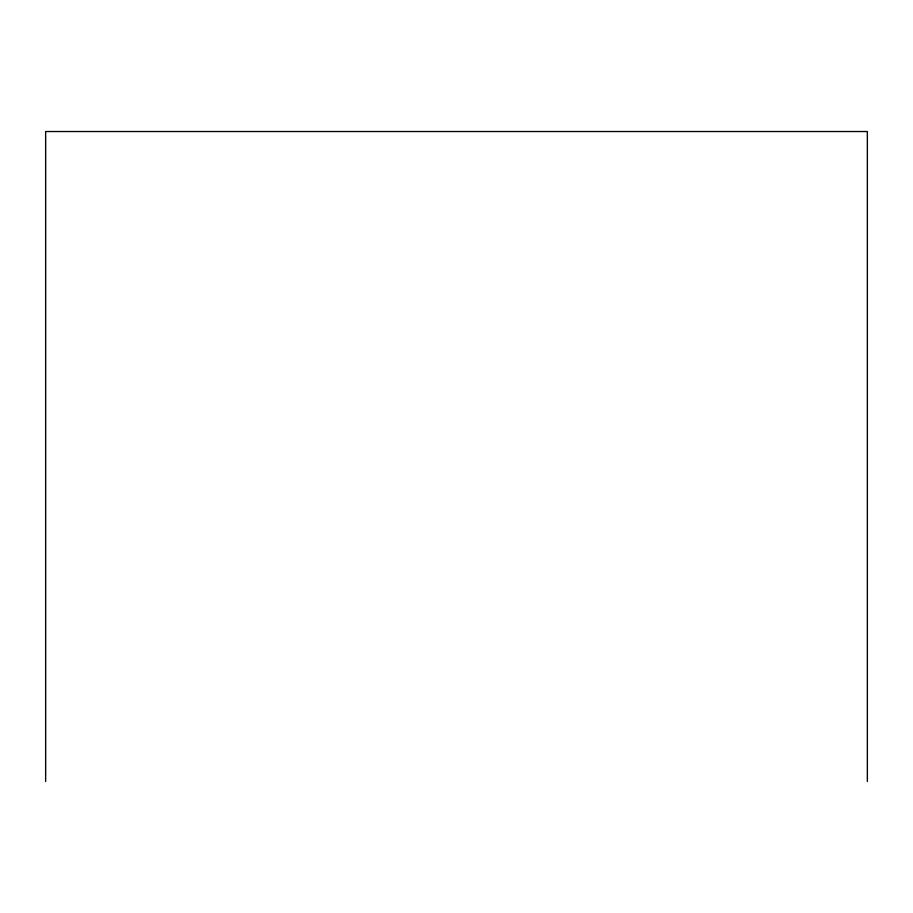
<?xml version="1.0" encoding="UTF-8"?>
<svg xmlns="http://www.w3.org/2000/svg" width="913" height="913" viewBox="0 0 913 913"><rect width="100%" height="100%" fill="white"/><g stroke="black" fill="none" stroke-linecap="round" stroke-linejoin="round"><path stroke-width="1.37" d="M867.35 781.471L867.35 131.529L45.65 131.529L45.65 781.471"/></g></svg>
